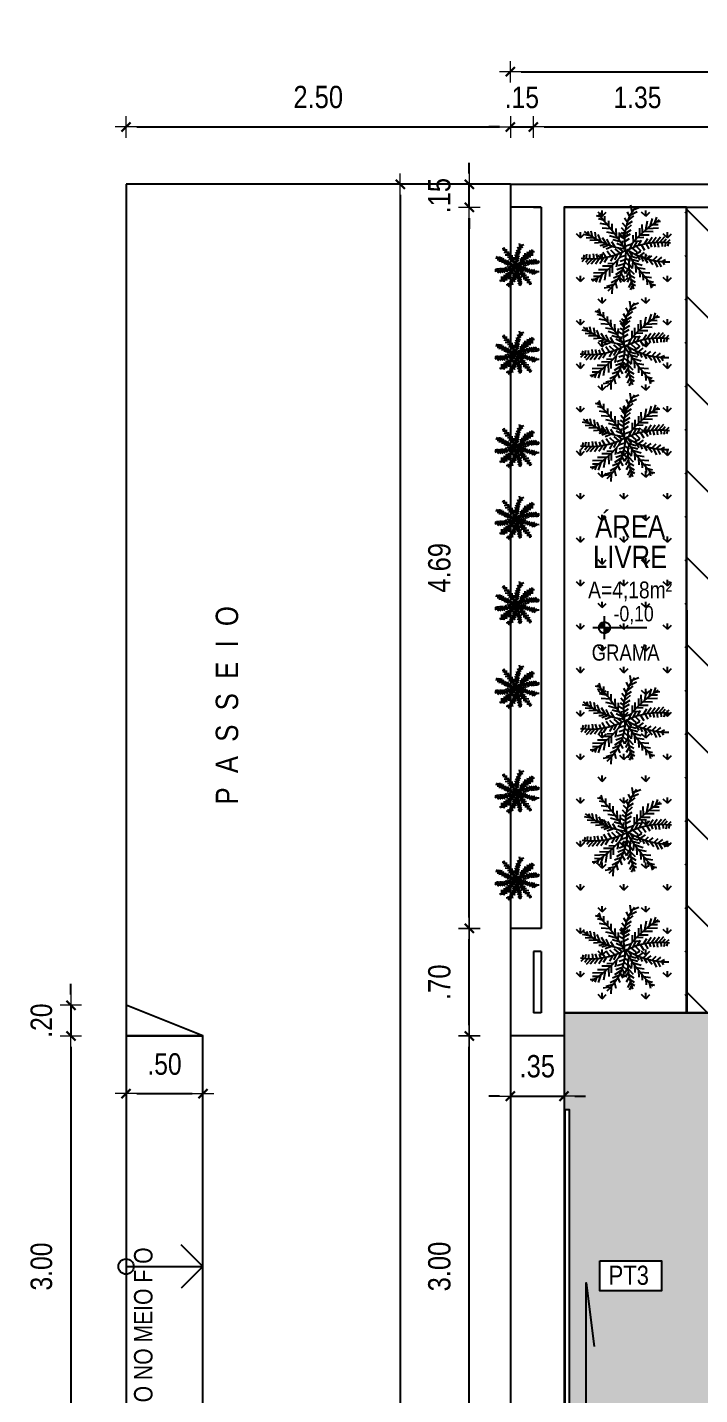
# Model space of a CAD drawing. Header units: millimetres. Extents: x -6300 to 1991, y -4770 to 4545.
# Drawn here: x 1492.19 to 1496.56, y 106.68 to 115.58 of the extents above; entities that cross this region are included whole.
import ezdxf
from ezdxf.enums import TextEntityAlignment as Align

# ---------------------------------------------------------------- set-up
doc = ezdxf.new("R2010")
doc.units = ezdxf.units.MM
doc.header["$LTSCALE"] = 20
doc.header["$MEASUREMENT"] = 0
doc.linetypes.add('CONTINU', pattern=[0])
doc.layers.get('0').update_dxf_attribs({"linetype": 'CONTINUOUS'})
doc.layers.get('DEFPOINTS').update_dxf_attribs({"linetype": 'CONTINUOUS'})
for name, color, linetype in [('COTA', 7, 'CONTINUOUS'), ('E-hatch', 8, 'CONTINUOUS'), ('E-pen-m', 6, 'CONTINUOUS'), ('E-txt-g', 3, 'CONTINUOUS'), ('LAYER1', 7, 'CONTINUOUS'), ('LAYER7', 4, 'CONTINUOUS'), ('VE', 118, 'CONTINUOUS'), ('VEGET', 76, 'CONTINUOUS')]:
    doc.layers.add(name, color=color, linetype=linetype)
for name, color, linetype, lineweight in [('E-Pen-C', 4, 'CONTINUOUS', 15), ('E-Pen-G', 3, 'CONTINUOUS', 30), ('E-Txt-W', 7, 'CONTINUOUS', 20)]:
    doc.layers.add(name, color=color, linetype=linetype, lineweight=lineweight)
doc.styles.add('F2', font='ARIALN.TTF')
doc.styles.add('REG60', font='romans.shx', dxfattribs={"width": 0.8, "height": 0.15})
doc.styles.add('REG80', font='romans.shx', dxfattribs={"width": 0.8, "height": 0.2})
doc.dimstyles.new('DIMENSION-1', dxfattribs={"dimtxt": 0.145, "dimasz": 0.07, "dimexe": 1, "dimexo": 0, "dimgap": 0.12, "dimtad": 1, "dimzin": 7, "dimdsep": 46, "dimtxsty": 'F2', "dimblk1": 'TRACO', "dimblk2": 'TRACO', "dimsah": 1, "dimcen": 1, "dimse1": 1, "dimse2": 1, "dimclrd": 4, "dimclre": 256, "dimclrt": 4, "dimadec": 8, "dimazin": 0, "dimtfac": 1, "dimtix": 1, "dimtmove": 2, "dimatfit": 3, "dimldrblk": 'TRACO', "dimfxl": 1, "dimtolj": 1, "dimtzin": 0, "dimarcsym": 0})

# ---------------------------------------------------------------- blocks, each defined once
blk = doc.blocks.new('TRACO')
at = {"layer": 'E-Pen-C'}
for p, q in [((-1, 0), (1, 0)), ((0, 1), (0, -1))]:
    blk.add_line(p, q, dxfattribs=at)
at = {"layer": 'E-Pen-G'}
blk.add_line((-0.42, -0.42), (0.42, 0.42), dxfattribs=at)
blk = doc.blocks.new('*D356')
at = {"color": 4, "lineweight": -2}
for p, q in [((1495.2609, 114.9303), (1495.1909, 114.9303)), ((1495.3309, 114.9303), (1495.4809, 114.9303)), ((1495.5509, 114.9303), (1495.6209, 114.9303))]:
    blk.add_line(p, q, dxfattribs=at)
at = {"layer": 'DEFPOINTS', "color": 0}
for p in [(1495.4809, 114.9303), (1495.3309, 114.5579), (1495.4809, 114.4079)]:
    blk.add_point(p, dxfattribs=at)
at = {"color": 4, "lineweight": -2, "xscale": 0.07, "yscale": 0.07, "zscale": 0.07}
blk.add_blockref('TRACO', (1495.3309, 114.9303), dxfattribs=at)
at = {"color": 4, "lineweight": -2, "xscale": 0.07, "yscale": 0.07, "zscale": 0.07, "rotation": 180}
blk.add_blockref('TRACO', (1495.4809, 114.9303), dxfattribs=at)
at = {"color": 4, "insert": (1495.4059, 115.1218), "char_height": 0.14, "attachment_point": 5, "style": 'F2'}
blk.add_mtext('\\A1;.15', dxfattribs=at)
blk = doc.blocks.new('*D357')
at = {"color": 4, "lineweight": -2}
blk.add_line((1495.5509, 114.9303), (1496.7649, 114.9303), dxfattribs=at)
at = {"layer": 'DEFPOINTS', "color": 0}
for p in [(1496.8349, 114.9303), (1495.4809, 114.4079), (1496.8349, 113.4575, -0.2465)]:
    blk.add_point(p, dxfattribs=at)
at = {"color": 4, "lineweight": -2, "xscale": 0.07, "yscale": 0.07, "zscale": 0.07, "rotation": 180}
blk.add_blockref('TRACO', (1495.4809, 114.9303), dxfattribs=at)
at = {"color": 4, "lineweight": -2, "xscale": 0.07, "yscale": 0.07, "zscale": 0.07}
blk.add_blockref('TRACO', (1496.8349, 114.9303), dxfattribs=at)
at = {"color": 4, "insert": (1496.1579, 115.1218), "char_height": 0.14, "attachment_point": 5, "style": 'F2'}
blk.add_mtext('\\A1;1.35', dxfattribs=at)
blk = doc.blocks.new('TXT-AMB75')
at = {"layer": 'E-txt-g', "style": 'REG80', "width": 0.8, "flags": 8}
blk.add_attdef('TXT', text='', height=0.2, dxfattribs=at).set_placement((0.005, 0.296), align=Align.CENTER)
at = {"layer": 'E-Txt-W', "style": 'REG60', "width": 0.8, "flags": 8}
blk.add_attdef('TXT', text='', height=0.15, dxfattribs=at).set_placement((0.005, 0.027), align=Align.CENTER)
blk = doc.blocks.new('NV')
at = {"color": 4, "linetype": 'ByBlock', "ltscale": 0.5}
for p, q in [((-1.414, -0.142), (-1.414, 0.107)), ((-1.539, -0.018), (-0.953, -0.018))]:
    blk.add_line(p, q, dxfattribs=at)
at = {"color": 4, "ltscale": 2.5}
blk.add_circle((-1.414, -0.018), 0.0622, dxfattribs=at)
at = {"color": 4}
for points in [[(-1.414, -0.018), (-1.458, 0.026), (-1.476, -0.018), (-1.472, 0.006)], [(-1.414, -0.018), (-1.414, 0.045), (-1.458, 0.026), (-1.438, 0.04)], [(-1.414, -0.018), (-1.352, -0.018), (-1.37, -0.062), (-1.357, -0.041)], [(-1.414, -0.018), (-1.37, -0.062), (-1.414, -0.08), (-1.39, -0.075)]]:
    blk.add_solid(points, dxfattribs=at)
at = {"layer": 'E-Txt-W', "color": 4, "ltscale": 2.5, "style": 'F2'}
blk.add_attdef('COTAPISO', (-1.306, 0.073), '', height=0.15, dxfattribs=at)
blk = doc.blocks.new('*D422')
at = {"layer": 'COTA', "color": 4, "linetype": 'Continuous', "lineweight": -2}
blk.add_line((1495.4009, 115.2893), (1517.7609, 115.2893), dxfattribs=at)
at = {"layer": 'DEFPOINTS', "color": 0, "linetype": 'Continuous'}
for p in [(1517.8309, 115.2893), (1495.3309, 114.5579, -1.8296), (1517.8309, 114.5579, -1.8296)]:
    blk.add_point(p, dxfattribs=at)
at = {"layer": 'COTA', "color": 4, "linetype": 'Continuous', "lineweight": -2, "xscale": 0.07, "yscale": 0.07, "zscale": 0.07, "rotation": 180}
blk.add_blockref('TRACO', (1495.3309, 115.2893), dxfattribs=at)
at = {"layer": 'COTA', "color": 4, "linetype": 'Continuous', "lineweight": -2, "xscale": 0.07, "yscale": 0.07, "zscale": 0.07}
blk.add_blockref('TRACO', (1517.8309, 115.2893), dxfattribs=at)
at = {"layer": 'COTA', "color": 4, "linetype": 'Continuous', "insert": (1506.5809, 115.4833), "char_height": 0.145, "attachment_point": 5, "style": 'F2'}
blk.add_mtext('\\A1;22.50', dxfattribs=at)
blk = doc.blocks.new('*D465')
at = {"color": 4, "lineweight": -2}
for p, q in [((1492.4719, 109.2856), (1492.4719, 109.3556)), ((1492.4719, 109.2156), (1492.4719, 109.0156)), ((1492.4719, 108.9456), (1492.4719, 108.8756))]:
    blk.add_line(p, q, dxfattribs=at)
at = {"layer": 'DEFPOINTS', "color": 0}
for p in [(1492.8309, 109.2156), (1492.4719, 109.0156), (1492.8309, 109.0156)]:
    blk.add_point(p, dxfattribs=at)
at = {"color": 4, "lineweight": -2, "xscale": 0.07, "yscale": 0.07, "zscale": 0.07}
for p, rotation in [((1492.4719, 109.2156), 270), ((1492.4719, 109.0156), 90)]:
    blk.add_blockref('TRACO', p, dxfattribs=dict(at, rotation=rotation))
at = {"color": 4, "insert": (1492.2804, 109.1156), "char_height": 0.14, "attachment_point": 5, "rotation": 90, "style": 'F2'}
blk.add_mtext('\\A1;.20', dxfattribs=at)
blk = doc.blocks.new('*D466')
at = {"color": 4, "lineweight": -2}
blk.add_line((1492.4719, 108.9456), (1492.4719, 106.0856), dxfattribs=at)
at = {"layer": 'DEFPOINTS', "color": 0}
for p in [(1492.8309, 109.0156), (1492.4719, 106.0156), (1492.8309, 106.0156)]:
    blk.add_point(p, dxfattribs=at)
at = {"color": 4, "lineweight": -2, "xscale": 0.07, "yscale": 0.07, "zscale": 0.07}
for p, rotation in [((1492.4719, 109.0156), 90), ((1492.4719, 106.0156), 270)]:
    blk.add_blockref('TRACO', p, dxfattribs=dict(at, rotation=rotation))
at = {"color": 4, "insert": (1492.2804, 107.5156), "char_height": 0.14, "attachment_point": 5, "rotation": 90, "style": 'F2'}
blk.add_mtext('\\A1;3.00', dxfattribs=at)
blk = doc.blocks.new('*D468')
at = {"color": 4, "lineweight": -2}
blk.add_line((1492.9009, 108.6408), (1493.2609, 108.6408), dxfattribs=at)
at = {"layer": 'DEFPOINTS', "color": 0}
for p in [(1492.8309, 109.0156), (1493.3309, 109.0156), (1493.3309, 108.6408)]:
    blk.add_point(p, dxfattribs=at)
at = {"color": 4, "lineweight": -2, "xscale": 0.07, "yscale": 0.07, "zscale": 0.07, "rotation": 180}
blk.add_blockref('TRACO', (1492.8309, 108.6408), dxfattribs=at)
at = {"color": 4, "lineweight": -2, "xscale": 0.07, "yscale": 0.07, "zscale": 0.07}
blk.add_blockref('TRACO', (1493.3309, 108.6408), dxfattribs=at)
at = {"color": 4, "insert": (1493.0809, 108.8323), "char_height": 0.14, "attachment_point": 5, "style": 'F2'}
blk.add_mtext('\\A1;.50', dxfattribs=at)
blk = doc.blocks.new('*D498')
at = {"layer": 'COTA', "color": 4, "linetype": 'Continuous', "lineweight": -2}
blk.add_line((1495.0637, 106.0856), (1495.0637, 108.9456), dxfattribs=at)
at = {"layer": 'DEFPOINTS', "color": 0, "linetype": 'Continuous'}
for p in [(1495.0637, 109.0156), (1495.3309, 109.0156, -1.0395), (1495.6059, 106.0156, -1.3268)]:
    blk.add_point(p, dxfattribs=at)
at = {"layer": 'COTA', "color": 4, "linetype": 'Continuous', "lineweight": -2, "xscale": 0.07, "yscale": 0.07, "zscale": 0.07}
for p, rotation in [((1495.0637, 109.0156), 90), ((1495.0637, 106.0156), 270)]:
    blk.add_blockref('TRACO', p, dxfattribs=dict(at, rotation=rotation))
at = {"layer": 'COTA', "color": 4, "linetype": 'Continuous', "insert": (1494.8696, 107.5156), "char_height": 0.145, "attachment_point": 5, "rotation": 90, "style": 'F2'}
blk.add_mtext('\\A1;3.00', dxfattribs=at)
blk = doc.blocks.new('*D499')
at = {"layer": 'COTA', "color": 4, "linetype": 'Continuous', "lineweight": -2}
blk.add_line((1495.0637, 109.0856), (1495.0637, 109.6456), dxfattribs=at)
at = {"layer": 'DEFPOINTS', "color": 0, "linetype": 'Continuous'}
for p in [(1495.0637, 109.7156), (1495.3309, 109.7156, -1.0395), (1495.3309, 109.0156, -1.0395)]:
    blk.add_point(p, dxfattribs=at)
at = {"layer": 'COTA', "color": 4, "linetype": 'Continuous', "lineweight": -2, "xscale": 0.07, "yscale": 0.07, "zscale": 0.07}
for p, rotation in [((1495.0637, 109.7156), 90), ((1495.0637, 109.0156), 270)]:
    blk.add_blockref('TRACO', p, dxfattribs=dict(at, rotation=rotation))
at = {"layer": 'COTA', "color": 4, "linetype": 'Continuous', "insert": (1494.8696, 109.3656), "char_height": 0.145, "attachment_point": 5, "rotation": 90, "style": 'F2'}
blk.add_mtext('\\A1;.70', dxfattribs=at)
blk = doc.blocks.new('*D500')
at = {"layer": 'COTA', "color": 4, "linetype": 'Continuous', "lineweight": -2}
blk.add_line((1495.0637, 109.7856), (1495.0637, 114.3379), dxfattribs=at)
at = {"layer": 'DEFPOINTS', "color": 0, "linetype": 'Continuous'}
for p in [(1495.0637, 114.4079), (1495.3309, 114.4079, -1.8296), (1495.3309, 109.7156, -1.0395)]:
    blk.add_point(p, dxfattribs=at)
at = {"layer": 'COTA', "color": 4, "linetype": 'Continuous', "lineweight": -2, "xscale": 0.07, "yscale": 0.07, "zscale": 0.07}
for p, rotation in [((1495.0637, 114.4079), 90), ((1495.0637, 109.7156), 270)]:
    blk.add_blockref('TRACO', p, dxfattribs=dict(at, rotation=rotation))
at = {"layer": 'COTA', "color": 4, "linetype": 'Continuous', "insert": (1494.8696, 112.0617), "char_height": 0.145, "attachment_point": 5, "rotation": 90, "style": 'F2'}
blk.add_mtext('\\A1;4.69', dxfattribs=at)
blk = doc.blocks.new('*D501')
at = {"layer": 'COTA', "color": 4, "linetype": 'Continuous', "lineweight": -2}
for p, q in [((1495.0637, 114.6279), (1495.0637, 114.6979)), ((1495.0637, 114.4079), (1495.0637, 114.5579)), ((1495.0637, 114.3379), (1495.0637, 114.2679))]:
    blk.add_line(p, q, dxfattribs=at)
at = {"layer": 'DEFPOINTS', "color": 0, "linetype": 'Continuous'}
for p in [(1495.0637, 114.5579), (1495.3309, 114.5579, -1.8296), (1495.3309, 114.4079, -1.8296)]:
    blk.add_point(p, dxfattribs=at)
at = {"layer": 'COTA', "color": 4, "linetype": 'Continuous', "lineweight": -2, "xscale": 0.07, "yscale": 0.07, "zscale": 0.07}
for p, rotation in [((1495.0637, 114.5579), 270), ((1495.0637, 114.4079), 90)]:
    blk.add_blockref('TRACO', p, dxfattribs=dict(at, rotation=rotation))
at = {"layer": 'COTA', "color": 4, "linetype": 'Continuous', "insert": (1494.8696, 114.4829), "char_height": 0.145, "attachment_point": 5, "rotation": 90, "style": 'F2'}
blk.add_mtext('\\A1;.15', dxfattribs=at)
blk = doc.blocks.new('*D502')
at = {"layer": 'COTA', "color": 4, "linetype": 'Continuous', "lineweight": -2}
blk.add_line((1494.6144, 114.4879), (1494.6144, 93.6279), dxfattribs=at)
at = {"layer": 'DEFPOINTS', "color": 0, "linetype": 'Continuous'}
for p in [(1495.3309, 114.5579, -1.8296), (1494.6144, 93.5579), (1495.3309, 93.5579, -1.8296)]:
    blk.add_point(p, dxfattribs=at)
at = {"layer": 'COTA', "color": 4, "linetype": 'Continuous', "lineweight": -2, "xscale": 0.07, "yscale": 0.07, "zscale": 0.07}
for p, rotation in [((1494.6144, 114.5579), 90), ((1494.6144, 93.5579), 270)]:
    blk.add_blockref('TRACO', p, dxfattribs=dict(at, rotation=rotation))
at = {"layer": 'COTA', "color": 4, "linetype": 'Continuous', "insert": (1494.4204, 104.0579), "char_height": 0.145, "attachment_point": 5, "rotation": 90, "style": 'F2'}
blk.add_mtext('\\A1;21.00', dxfattribs=at)
blk = doc.blocks.new('*D504')
at = {"layer": 'COTA', "color": 4, "linetype": 'Continuous', "lineweight": -2}
blk.add_line((1492.9009, 114.9303), (1495.2609, 114.9303), dxfattribs=at)
at = {"layer": 'DEFPOINTS', "color": 0, "linetype": 'Continuous'}
for p in [(1495.3309, 114.9303), (1492.8309, 114.5579, -1.8296), (1495.3309, 114.5579, -1.8296)]:
    blk.add_point(p, dxfattribs=at)
at = {"layer": 'COTA', "color": 4, "linetype": 'Continuous', "lineweight": -2, "xscale": 0.07, "yscale": 0.07, "zscale": 0.07, "rotation": 180}
blk.add_blockref('TRACO', (1492.8309, 114.9303), dxfattribs=at)
at = {"layer": 'COTA', "color": 4, "linetype": 'Continuous', "lineweight": -2, "xscale": 0.07, "yscale": 0.07, "zscale": 0.07}
blk.add_blockref('TRACO', (1495.3309, 114.9303), dxfattribs=at)
at = {"layer": 'COTA', "color": 4, "linetype": 'Continuous', "insert": (1494.0809, 115.1244), "char_height": 0.145, "attachment_point": 5, "style": 'F2'}
blk.add_mtext('\\A1;2.50', dxfattribs=at)
blk = doc.blocks.new('FLOR2')
at = {"layer": 'VE', "color": 8}
for p, q in [((-80.3, 253.3), (-101.6, 282.1)), ((-82.6, 266.8), (-71.8, 290.5)), ((-77.5, 238.1), (-64.7, 269)), ((53.7, 258.4), (40.8, 273)), ((53.2, 243.8), (73.7, 286)), ((-74.7, 224.4), (-101.7, 246.3)), ((-66.3, 186.3), (-93.5, 208.1)), ((-57.8, 153.1), (-91, 179.1)), ((-69.4, 199.7), (-47.7, 241.3)), ((-61.3, 166.2), (-30.7, 213.6)), ((49.4, 200.4), (16.6, 234.2)), ((43.9, 166.6), (16.6, 210)), ((34.9, 127.8), (16.6, 176)), ((52.3, 229.2), (26.3, 258.5)), ((42.1, 157.4), (74.8, 195.4)), ((48.1, 190.9), (79.6, 229.4)), ((51.1, 215.2), (79.6, 258.5)), ((174.2, 158.1), (152.7, 176.1)), ((187.8, 178.2), (161.1, 191.4)), ((197.1, 193.1), (174.8, 202.3)), ((193, 186.4), (218.9, 189.4)), ((-248.3, 123.4), (-282.9, 101.8)), ((-228.8, 121.8), (-258.8, 154)), ((-209.5, 119.1), (-251.1, 97.5)), ((-171.1, 110.4), (-216.8, 98.5)), ((-195.2, 116.4), (-211.3, 146.7)), ((-143, 100.9), (-184.2, 85)), ((-157.4, 106.1), (-168.5, 136.9)), ((-128.8, 95.1), (-135.3, 128.2)), ((-101.1, 81.5), (-107.5, 115.3)), ((-84.2, 71.5), (-80.2, 97.5)), ((-45.4, 110.2), (-82.7, 140.9)), ((-36.3, 82.2), (-75, 107.5)), ((-61, 55.7), (-56.7, 89.9)), ((-50.9, 128.4), (-27.3, 174.9)), ((-39.3, 91.1), (-19.9, 146.4)), ((-30.9, 66.6), (-12.1, 113)), ((17.2, 73.9), (2, 112.9)), ((27.5, 102.9), (6.9, 146.9)), ((23.1, 89.8), (60.2, 112.9)), ((30.7, 113.1), (65.1, 137.2)), ((81.1, 61.1), (66.9, 100.4)), ((105, 81.1), (89.8, 117)), ((125.4, 100.5), (108.7, 123.5)), ((115.6, 91), (160.4, 89.1)), ((141.8, 117.9), (121.5, 144.1)), ((157.5, 136.3), (134.7, 159.9)), ((134.9, 110.4), (178, 110.1)), ((150.9, 128.4), (195.6, 131.1)), ((166, 147.1), (213.3, 152.2)), ((179.9, 166.3), (207.2, 166.2)), ((-190.4, -16.5), (-241.7, 10.1)), ((-162.2, -10.6), (-203.9, 23.1)), ((-138.3, -6.5), (-174.5, 20.9)), ((-110.7, 86.6), (-160.6, 77.4)), ((-104.1, -2.9), (-140.4, 24.4)), ((-91.7, 76.1), (-133.4, 59.7)), ((-79, 0.2), (-115.2, 27.6)), ((-71.4, 63.1), (-110.4, 47.3)), ((-50.4, 47.4), (-82.6, 34.3)), ((-34.8, -7.8), (-70.5, 0.7)), ((-27.9, 27.5), (-69, 0.4)), ((-25, 50.2), (-47.6, 61.3)), ((-18.6, 33.4), (-9.2, 79.1)), ((-11.4, 15.4), (7.9, 51.4)), ((7.7, 13.9), (7.9, 51.4)), ((17.8, -11.5), (53.6, 12.1)), ((19.5, 20.2), (55.1, 11.7)), ((28.8, 25.6), (25.9, 67.6)), ((43.6, 34.6), (82.9, 28.8)), ((54.7, 41.9), (48.8, 84.2)), ((67, 50.6), (105.8, 45.4)), ((74.5, 13.1), (115.2, -7.4)), ((97.7, 74.8), (137.5, 72.5)), ((103.6, 16.2), (129.9, 47.5)), ((122.9, 19), (159.1, -8.4)), ((127.7, 19.7), (162.5, 64.9)), ((146.8, 23), (188.6, -10.7)), ((161.6, 26), (195.9, 72.7)), ((175.1, 28.9), (226.4, 2.4)), ((189.8, 32.5), (233.7, 85.8)), ((209.1, 37.6), (258.9, 19.8)), ((228.3, 43.3), (249.4, 72.6)), ((234.1, 50.4), (269.5, 38.8)), ((256.3, 52.6), (276.4, 71.1)), ((-260.6, -36.3), (-297.5, -24.2)), ((-271.7, -40.1), (-291.8, -58.6)), ((-224.4, -25.1), (-274.3, -7.4)), ((-243.7, -30.8), (-264.8, -60.1)), ((-205.1, -20), (-249, -73.3)), ((-176.9, -13.5), (-211.2, -60.3)), ((-143.1, -7.2), (-177.8, -52.5)), ((-131, -78.5), (-175.7, -76.6)), ((-113, -62.3), (-152.8, -60)), ((-119, -3.8), (-145.3, -35)), ((-82.4, -38.1), (-121.1, -32.9)), ((-120.3, -68.7), (-105.1, -104.5)), ((-90.2, -2.9), (-116.5, -34.1)), ((-59, -22.2), (-98.2, -16.3)), ((-96.4, -48.6), (-82.2, -87.9)), ((-70, -29.4), (-64.1, -71.7)), ((-28.9, -84.6), (-68.3, -95.7)), ((-23.5, -56.8), (-61.5, -71.9)), ((-43.8, -14.7), (-40.9, -56.7)), ((-25.5, -69.9), (-13.5, -100.4)), ((-17.4, -15.4), (-5.3, -45.9)), ((5.3, -32.4), (-13.4, -78.7)), ((15.6, -54.2), (-3.2, -100.5)), ((23.9, -78.7), (4.6, -133.9)), ((9.6, -37.7), (32.3, -48.8)), ((21, -69.7), (59.6, -95)), ((32.9, -20.5), (32.1, -58.5)), ((42.4, -25.6), (71.3, -6.3)), ((50.8, -62.6), (58.9, -94.5)), ((54.4, -31.5), (57.1, -66)), ((64.2, -73.5), (111.4, -79.4)), ((66.1, -36.8), (101.2, -13.5)), ((74.6, -82.5), (81.9, -127.1)), ((80.3, -42.5), (81.7, -68.7)), ((88.6, -45.5), (126.2, -21)), ((98.9, -48.8), (111.9, -80.7)), ((109.3, -51.9), (156.4, -33)), ((128.7, -56.7), (141.8, -87.8)), ((143.9, -59.5), (181, -35.7)), ((159, -61.7), (176, -89.7)), ((173.3, -63.2), (215.7, -42.4)), ((198, -64.3), (219.9, -90.7)), ((212.6, -64.1), (249.1, -34.6)), ((232.1, -62.8), (267.9, -88.5)), ((240.1, -54.5), (268.6, -27.6)), ((-208.4, -174), (-234.3, -177)), ((-181.4, -134.6), (-228.6, -139.7)), ((-195.2, -153.8), (-222.5, -153.8)), ((-166.3, -115.9), (-211, -118.7)), ((-203.2, -165.8), (-176.5, -178.9)), ((-150.3, -97.9), (-193.3, -97.6)), ((-189.5, -145.7), (-168.1, -163.6)), ((-172.9, -123.8), (-150, -147.4)), ((-157.1, -105.4), (-136.8, -131.7)), ((-140.7, -88), (-124, -111.1)), ((-59.4, -170.6), (-98.3, -175.1)), ((-45.5, -137.8), (-81, -147.5)), ((-37.2, -114.1), (-68.5, -119.5)), ((-50.1, -149.5), (-40.8, -185.5)), ((-39.9, -122.1), (-27.9, -152.6)), ((-31.5, -100), (-16.7, -124.3)), ((35.5, -115.9), (12, -162.5)), ((45.9, -153.7), (15.3, -201.1)), ((30, -97.7), (67.4, -128.4)), ((42.5, -140.6), (75.6, -166.6)), ((50.9, -173.8), (78.2, -195.6)), ((87.1, -94.1), (128.1, -98.7)), ((101.9, -109), (98.1, -145.2)), ((108.6, -116.2), (149.5, -121.2)), ((120.9, -130.2), (119.1, -162.8)), ((131.2, -142.8), (171.4, -148.5)), ((137.7, -151.4), (134.9, -176.1)), ((145.5, -162.1), (177.9, -167.4)), ((-212.4, -180.7), (-190.1, -189.9)), ((-84.5, -217), (-113.5, -232.1)), ((-71.3, -194.2), (-110.7, -203.1)), ((-90.3, -226.2), (-80.6, -245)), ((-75.6, -202), (-60.4, -237.2)), ((-63.4, -178.9), (-44, -219.3)), ((54.1, -187.2), (32.4, -228.8)), ((62.1, -225.6), (49.4, -256.6)), ((67.3, -254.3), (56.5, -278)), ((59.4, -211.9), (86.4, -233.9)), ((64.9, -240.8), (86.2, -269.6))]:
    blk.add_line(p, q, dxfattribs=at)
for centre, radius, start, end in [((1087.9, 462.4), 1186.7, 188.51596, 202.60606), ((-486.5, 269.5), 540.3, 336.19444, 2.29873), ((-211.8, 435.3), 475.2, 295.43508, 330.98697), ((-266.2, -219.1), 342.9, 41.07899, 90.24355), ((-111.8, 349.6), 262, 304.45608, 313.28906), ((-26.8, -730.3), 732.4, 93.42053, 111.38919), ((196.4, -422.9), 475.2, 115.43508, 150.98697), ((-481.7, 27.7), 466.5, 321.34229, 356.98796), ((200.6, 278.7), 342.9, 232.59883, 281.76339), ((-1103.2, -449.9), 1186.7, 8.51596, 22.60606), ((11.4, 742.8), 732.4, 273.42053, 291.38919), ((-241, -435.3), 473.3, 32.12182, 54.73491)]:
    blk.add_arc(centre, radius, start, end, dxfattribs=at)
blk = doc.blocks.new('*D791')
at = {"layer": 'COTA', "color": 4, "linetype": 'Continuous', "lineweight": -2}
for p, q in [((1495.2609, 108.6241), (1495.1909, 108.6241)), ((1495.3309, 108.6241), (1495.6809, 108.6241)), ((1495.7509, 108.6241), (1495.8209, 108.6241))]:
    blk.add_line(p, q, dxfattribs=at)
at = {"layer": 'DEFPOINTS', "color": 0, "linetype": 'Continuous'}
for p in [(1495.3309, 109.0156, 0.7901), (1495.6809, 109.0156, 0.5028), (1495.6809, 108.6241)]:
    blk.add_point(p, dxfattribs=at)
at = {"layer": 'COTA', "color": 4, "linetype": 'Continuous', "lineweight": -2, "xscale": 0.07, "yscale": 0.07, "zscale": 0.07}
blk.add_blockref('TRACO', (1495.3309, 108.6241), dxfattribs=at)
at = {"layer": 'COTA', "color": 4, "linetype": 'Continuous', "lineweight": -2, "xscale": 0.07, "yscale": 0.07, "zscale": 0.07, "rotation": 180}
blk.add_blockref('TRACO', (1495.6809, 108.6241), dxfattribs=at)
at = {"layer": 'COTA', "color": 4, "linetype": 'Continuous', "insert": (1495.5059, 108.8181), "char_height": 0.145, "attachment_point": 5, "style": 'F2'}
blk.add_mtext('\\A1;.35', dxfattribs=at)

msp = doc.modelspace()

# ---------------------------------------------------------------- hatches: boundary and pattern name
h = msp.add_hatch()
h.set_pattern_fill('AR-HBONE', color=8, scale=0.1, style=0)
h.set_pattern_definition([(45, (-0.10146, 0.4659), (4e-17, 0.56568542), [1.2, -0.4]), (135, (0.18138, 0.74874), (4e-17, 0.56568542), [1.2, -0.4])])
edge = h.paths.add_edge_path(flags=16)
edge.add_line((1506.3069, 110.3201), (1506.3069, 113.3907))
edge.add_arc((1505.7424, 113.3907), 0.5645, 0, 90)
edge.add_line((1505.7424, 113.9553), (1497.3955, 113.9553))
edge.add_arc((1497.3955, 113.3907), 0.5645, 90, 180)
edge.add_line((1496.8309, 113.3907), (1496.8309, 110.3201))
edge.add_arc((1497.3955, 110.3201), 0.5645, 180, 270)
edge.add_line((1497.3955, 109.7556), (1505.7424, 109.7556))
edge.add_arc((1505.7424, 110.3201), 0.5645, 270, 360)
h.paths.add_polyline_path([(1501.9322, 109.4601), (1501.9322, 109.4974), (1501.9179, 109.4946), (1501.9058, 109.4865)], flags=24)
h.paths.add_polyline_path([(1501.9322, 109.4601), (1501.9058, 109.4865), (1501.8977, 109.4744), (1501.8949, 109.4601)], flags=8)
h.paths.add_polyline_path([(1501.9322, 109.4601), (1501.9695, 109.4601), (1501.9667, 109.4458), (1501.9586, 109.4337)], flags=8)
h.paths.add_polyline_path([(1501.9322, 109.4601), (1501.9586, 109.4337), (1501.9465, 109.4256), (1501.9322, 109.4228)], flags=24)
edge = h.paths.add_edge_path(flags=16)
edge.add_line((1501.9322, 109.3855), (1501.9322, 109.5348))
edge = h.paths.add_edge_path(flags=16)
edge.add_arc((1501.9322, 109.4601), 0.0373, 0, 360)
edge = h.paths.add_edge_path(flags=16)
edge.add_line((1501.8576, 109.4601), (1502.2087, 109.4601))
h.paths.add_polyline_path([(1501.9619, 109.4512), (1502.3119, 109.4512), (1502.3119, 109.6315), (1501.9619, 109.6315)], flags=24)
h.paths.add_polyline_path([(1500.4939, 109.4246), (1501.5697, 109.4246), (1501.5697, 109.7002), (1500.4939, 109.7002)], flags=24)
h.paths.add_polyline_path([(1500.6907, 109.2198), (1501.3729, 109.2198), (1501.3729, 109.417), (1500.6907, 109.417)], flags=24)
edge = h.paths.add_edge_path()
edge.add_line((1496.4767, 114.4079), (1496.4787, 109.1659))
edge.add_line((1496.4787, 109.1659), (1505.8026, 109.1656))
edge.add_line((1505.8026, 109.1656), (1506.2743, 109.2687))
edge.add_line((1506.2743, 109.2687), (1506.7183, 109.5037))
edge.add_line((1506.7183, 109.5037), (1507.0517, 109.8362))
edge.add_line((1507.0517, 109.8362), (1507.1796, 110.0505))
edge.add_line((1507.1796, 110.0505), (1507.3644, 110.5695))
edge.add_line((1507.3644, 110.5695), (1507.3952, 110.9079))
edge.add_line((1507.3952, 110.9079), (1507.3952, 114.4079))
edge.add_line((1507.3952, 114.4079), (1496.4767, 114.4036))
h.paths.add_polyline_path([(1507.2587, 111.779), (1507.2587, 113.5581), (1506.9864, 113.5581), (1506.9864, 111.779)], flags=24)
h.paths.add_polyline_path([(1503.7336, 114.031), (1503.7336, 114.324), (1503.4421, 114.324), (1503.4421, 114.031)], flags=24)
h.paths.add_polyline_path([(1503.2573, 114.1066), (1503.2573, 114.3996), (1502.9659, 114.3996), (1502.9659, 114.1066)], flags=24)
h.paths.add_polyline_path([(1497.7551, 109.3106), (1497.7551, 109.6036), (1497.4636, 109.6036), (1497.4636, 109.3106)], flags=24)
h.paths.add_polyline_path([(1501.9671, 109.2665), (1503.0773, 109.2665), (1503.0773, 109.4653), (1501.9671, 109.4653)], flags=24)
at = {"layer": 'COTA', "linetype": 'Continuous'}
h = msp.add_hatch(dxfattribs=at)
h.set_pattern_fill('PATIO3', color=8, scale=0.6, style=0, pattern_type=2)
h.set_pattern_definition([(243.4349, (-60.29372, 66.72446), (0.600000786, 0.599999495), [0.201246, -1.1403948]), (153.4349, (-60.17372, 66.66446), (0.599999495, -0.600000786), [0.1341642, -1.2074766]), (153.4349, (-60.02372, 66.66446), (0.599999495, -0.600000786), [0.1341642, -1.2074766]), (243.4349, (-60.14372, 66.72446), (0.600000786, 0.599999495), [0.0670818, -1.274559]), (153.4349, (-59.87372, 66.66446), (0.599999495, -0.600000786), [0.1341642, -1.2074766]), (243.4349, (-59.99372, 66.72446), (0.600000786, 0.599999495), [0.1341642, -1.2074766]), (158.1986, (-59.81372, 66.71246), (-1.800000164, 0.599999946), [0.0323112, -3.1987878]), (243.4349, (-59.84372, 66.72446), (0.600000786, 0.599999495), [0.0670818, -1.274559]), (154.9831, (-59.813717, 66.562465), (-7.7999997481, 3.60000110015), [0.0993174, -9.8324496]), (63.4349, (-59.99372, 66.42446), (-0.600000786, -0.599999495), [0.201246, -1.1403948]), (153.4349, (-59.93372, 66.54446), (0.599999495, -0.600000786), [0.1341642, -1.2074766]), (63.4349, (-60.14372, 66.42446), (-0.600000786, -0.599999495), [0.0670818, -1.274559]), (153.4349, (-60.08372, 66.54446), (0.599999495, -0.600000786), [0.1341642, -1.2074766]), (153.4349, (-60.23372, 66.54446), (0.599999495, -0.600000786), [0.1341642, -1.2074766]), (63.4349, (-60.29372, 66.42446), (-0.600000786, -0.599999495), [0.201246, -1.1403948]), (63.4349, (-59.90372, 66.30446), (-0.600000786, -0.599999495), [0.201246, -1.1403948]), (153.4349, (-59.84372, 66.42446), (0.599999495, -0.600000786), [0.1341642, -1.2074766]), (153.4349, (-59.99372, 66.42446), (0.599999495, -0.600000786), [0.1341642, -1.2074766]), (63.4349, (-60.20372, 66.30446), (-0.600000786, -0.599999495), [0.1341642, -1.2074766]), (153.4349, (-60.14372, 66.42446), (0.599999495, -0.600000786), [0.1341642, -1.2074766]), (153.4349, (-60.29372, 66.42446), (0.599999495, -0.600000786), [0.1341642, -1.2074766]), (63.4349, (-60.41372, 66.18446), (-0.600000786, -0.599999495), [0.201246, -1.1403948]), (153.4349, (-59.81372, 66.33446), (0.599999495, -0.600000786), [0.0670818, -1.274559]), (153.4349, (-59.90372, 66.30446), (0.599999495, -0.600000786), [0.1341642, -1.2074766]), (153.4349, (-60.05372, 66.30446), (0.599999495, -0.600000786), [0.1341642, -1.2074766]), (153.4349, (-60.20372, 66.30446), (0.599999495, -0.600000786), [0.1341642, -1.2074766]), (153.4349, (-60.35372, 66.30446), (0.599999495, -0.600000786), [0.0670818, -1.274559]), (153.4349, (-59.81372, 66.18446), (0.599999495, -0.600000786), [0.1341642, -1.2074766]), (63.4349, (-59.99372, 66.12446), (-0.600000786, -0.599999495), [0.1341642, -1.2074766]), (153.4349, (-59.96372, 66.18446), (0.599999495, -0.600000786), [0.1341642, -1.2074766]), (243.4349, (-60.23372, 66.24446), (0.600000786, 0.599999495), [0.1341642, -1.2074766]), (153.4349, (-60.11372, 66.18446), (0.599999495, -0.600000786), [0.1341642, -1.2074766]), (153.4349, (-60.26372, 66.18446), (0.599999495, -0.600000786), [0.1341642, -1.2074766]), (154.9831, (-60.323717, 66.664465), (-7.7999997481, 3.60000110015), [0.0993174, -9.8324496]), (158.1986, (-60.38372, 66.54446), (-1.800000164, 0.599999946), [0.0323112, -3.1987878]), (243.4349, (-60.02372, 66.36446), (0.600000786, 0.599999495), [0.201246, -1.1403948]), (63.4349, (-60.08372, 66.54446), (-0.600000786, -0.599999495), [0.0670818, -1.274559])])
h.paths.add_polyline_path([(1495.6809, 100.3079), (1496.8349, 100.3068), (1496.8309, 100.3079), (1496.8308, 106.0572), (1511.0309, 106.0572), (1511.0309, 107.2079), (1511.0309, 110.9079), (1507.3952, 110.9079), (1507.3586, 110.5079), (1507.2552, 110.1447), (1507.0517, 109.8362), (1506.7183, 109.5037), (1506.3612, 109.2976), (1505.9889, 109.1876), (1505.7611, 109.1656), (1495.6809, 109.1656)])
h.paths.add_polyline_path([(1504.745, 107.0713), (1505.2243, 106.7954), (1507.6022, 106.849), (1508.8032, 106.877), (1509.1594, 106.98), (1509.2816, 107.6688), (1509.2699, 108.1418), (1509.1669, 108.4659), (1509.0519, 108.6391), (1508.2645, 108.7222), (1505.9923, 108.7513), (1505.3321, 108.7158), (1504.7131, 108.5745), (1504.669, 108.2366), (1504.6697, 107.2448), (1504.7177, 107.077)], flags=16)
h.paths.add_polyline_path([(1502.3847, 107.3914), (1502.3847, 107.4288), (1502.3704, 107.4259), (1502.3583, 107.4178)], flags=24)
h.paths.add_polyline_path([(1502.3847, 107.3914), (1502.3583, 107.4178), (1502.3502, 107.4057), (1502.3474, 107.3914)], flags=8)
h.paths.add_polyline_path([(1502.3847, 107.3914), (1502.422, 107.3914), (1502.4192, 107.3772), (1502.4111, 107.365)], flags=8)
h.paths.add_polyline_path([(1502.3847, 107.3914), (1502.4111, 107.365), (1502.399, 107.357), (1502.3847, 107.3541)], flags=24)
edge = h.paths.add_edge_path(flags=16)
edge.add_line((1502.3847, 107.3168), (1502.3847, 107.4661))
edge = h.paths.add_edge_path(flags=16)
edge.add_arc((1502.3847, 107.3914), 0.0373, 0, 360)
edge = h.paths.add_edge_path(flags=16)
edge.add_line((1502.3101, 107.3914), (1502.6612, 107.3914))
h.paths.add_polyline_path([(1502.4144, 107.3825), (1502.7356, 107.3825), (1502.7356, 107.5628), (1502.4144, 107.5628)], flags=24)
h.paths.add_polyline_path([(1502.0396, 107.7656), (1503.1086, 107.7656), (1503.1086, 107.9919), (1502.0396, 107.9919)], flags=24)
h.paths.add_polyline_path([(1502.233, 107.5549), (1502.9151, 107.5549), (1502.9151, 107.7521), (1502.233, 107.7521)], flags=24)
h.paths.add_polyline_path([(1496.704, 107.0713), (1497.1833, 106.7954), (1499.5612, 106.8491), (1500.7622, 106.877), (1501.1184, 106.9801), (1501.2405, 107.6688), (1501.2288, 108.1418), (1501.1258, 108.4659), (1501.0108, 108.6392), (1500.2235, 108.7223), (1497.9513, 108.7513), (1497.291, 108.7159), (1496.6721, 108.5745), (1496.6279, 108.2366), (1496.6286, 107.2449), (1496.6767, 107.0771)], flags=16)
h.paths.add_polyline_path([(1495.913, 107.5519), (1496.3133, 107.5519), (1496.3133, 107.3573), (1495.913, 107.3573)], flags=16)
h.paths.add_polyline_path([(1495.716, 105.5361), (1495.716, 108.5361), (1495.686, 108.5361), (1495.686, 105.5361)], flags=16)
h.paths.add_polyline_path([(1495.716, 101.0325), (1495.716, 104.5361), (1495.686, 104.5361), (1495.686, 101.0325)], flags=16)
h.paths.add_polyline_path([(1495.913, 103.3881), (1496.3133, 103.3881), (1496.3133, 103.1934), (1495.913, 103.1934)], flags=16)
h.paths.add_polyline_path([(1502.132, 106.9564), (1503.211, 106.9564), (1503.211, 107.1608), (1502.132, 107.1608)], flags=24)
h.paths.add_polyline_path([(1502.0076, 107.1242), (1503.4609, 107.1242), (1503.4609, 107.2874), (1502.0076, 107.2874)], flags=24)
h.paths.add_polyline_path([(1503.2854, 106.4149), (1503.6813, 106.4149), (1503.6813, 106.7168), (1503.2854, 106.7168)], flags=24)
h.paths.add_polyline_path([(1503.9482, 107.4162), (1503.9482, 107.812), (1503.6463, 107.812), (1503.6463, 107.4162)], flags=24)
h.paths.add_polyline_path([(1499.8837, 106.4149), (1500.2796, 106.4149), (1500.2796, 106.7168), (1499.8837, 106.7168)], flags=24)
h.paths.add_polyline_path([(1501.7756, 106.4149), (1502.0791, 106.4149), (1502.0791, 106.7168), (1501.7756, 106.7168)], flags=24)
h.paths.add_polyline_path([(1504.8769, 106.4149), (1505.1804, 106.4149), (1505.1804, 106.7168), (1504.8769, 106.7168)], flags=24)
h.paths.add_polyline_path([(1506.3599, 106.4149), (1506.7557, 106.4149), (1506.7557, 106.7168), (1506.3599, 106.7168)], flags=24)
h.paths.add_polyline_path([(1507.9259, 106.4149), (1508.2293, 106.4149), (1508.2293, 106.7168), (1507.9259, 106.7168)], flags=24)
h.paths.add_polyline_path([(1509.4093, 106.4149), (1509.8051, 106.4149), (1509.8051, 106.7168), (1509.4093, 106.7168)], flags=24)
h.paths.add_polyline_path([(1510.4527, 106.4295), (1510.4527, 106.8254), (1510.1508, 106.8254), (1510.1508, 106.4295)], flags=24)
h.paths.add_polyline_path([(1495.8781, 106.4149), (1496.274, 106.4149), (1496.274, 106.7168), (1495.8781, 106.7168)], flags=24)
h.paths.add_polyline_path([(1497.1281, 106.4149), (1497.5239, 106.4149), (1497.5239, 106.7168), (1497.1281, 106.7168)], flags=24)
h.paths.add_polyline_path([(1497.9255, 106.4149), (1498.229, 106.4149), (1498.229, 106.7168), (1497.9255, 106.7168)], flags=24)
h.paths.add_polyline_path([(1510.7056, 110.1912), (1511.0878, 110.1912), (1511.0878, 110.4827), (1510.7056, 110.4827)], flags=9)
h.paths.add_polyline_path([(1509.5786, 110.1912), (1509.8715, 110.1912), (1509.8715, 110.4827), (1509.5786, 110.4827)], flags=24)
h.paths.add_polyline_path([(1508.4408, 110.1912), (1508.823, 110.1912), (1508.823, 110.4827), (1508.4408, 110.4827)], flags=24)
h.paths.add_polyline_path([(1507.3952, 110.1912), (1507.6882, 110.1912), (1507.6882, 110.4827), (1507.3952, 110.4827)], flags=24)
h.paths.add_polyline_path([(1509.7758, 110.4927), (1511.5548, 110.4927), (1511.5548, 110.7649), (1509.7758, 110.7649)], flags=9)
h.paths.add_polyline_path([(1496.6134, 102.9851), (1496.6134, 103.3809), (1496.3116, 103.3809), (1496.3116, 102.9851)], flags=24)
at = {"layer": 'E-hatch'}
h = msp.add_hatch(dxfattribs=at)
h.set_pattern_fill('GRASS', color=8, scale=0.2, style=0)
h.set_pattern_definition([(90, (-60.41372, 66.12446), (-0.141421356, 0.141421356), [0.0375, -0.245342713]), (45, (-60.41372, 66.12446), (-0.141421356, 0.141421356), [0.0375, -0.1625]), (135, (-60.41372, 66.12446), (-0.141421356, -0.141421356), [0.0375, -0.1625])])
h.paths.add_polyline_path([(1495.6809, 109.1656), (1496.4767, 109.1656), (1496.4767, 114.4079), (1495.6809, 114.4079)])
h.paths.add_polyline_path([(1495.9802, 111.6728, 1), (1495.9055, 111.6728, 1)], flags=16)
h.paths.add_polyline_path([(1495.8324, 112.0233), (1496.3879, 112.0233), (1496.3879, 112.242), (1495.8324, 112.242)], flags=24)
h.paths.add_polyline_path([(1495.8039, 111.8089), (1496.4164, 111.8089), (1496.4164, 112.006), (1495.8039, 112.006)], flags=24)
h.paths.add_polyline_path([(1495.9725, 111.6639), (1496.2938, 111.6639), (1496.2938, 111.8442), (1495.9725, 111.8442)], flags=24)
h.paths.add_polyline_path([(1495.8366, 112.2126), (1496.3837, 112.2126), (1496.3837, 112.488), (1495.8366, 112.488)], flags=24)
h.paths.add_polyline_path([(1495.8329, 111.4289), (1496.3294, 111.4289), (1496.3294, 111.5921), (1495.8329, 111.5921)], flags=24)

# ---------------------------------------------------------------- linework, layer by layer
at = {"color": 8}
msp.add_line((1496.4767, 109.1656), (1495.7796, 109.1656, 0.7901), dxfattribs=at)
at = {"color": 7, "linetype": 'CONTINU'}
msp.add_line((1492.8309, 107.5156, -0.2346), (1493.3309, 107.5156), dxfattribs=at)
at = {"color": 8}
msp.add_lwpolyline([(1496.4767, 114.4079), (1496.4787, 109.1659), (1505.8026, 109.1656), (1506.2743, 109.2687), (1506.7183, 109.5037), (1507.0517, 109.8362), (1507.1796, 110.0505), (1507.3644, 110.5695), (1507.3952, 110.9079), (1507.3952, 114.4079), (1496.4767, 114.4036)], dxfattribs=at)
at = {"color": 7, "elevation": 0.0273}
msp.add_lwpolyline([(1495.716, 105.5361), (1495.716, 108.5361), (1495.686, 108.5361), (1495.686, 105.5361)], close=True, dxfattribs=at)
at = {"color": 6}
msp.add_lwpolyline([(1495.913, 107.5519), (1496.3133, 107.5519), (1496.3133, 107.3573), (1495.913, 107.3573)], close=True, dxfattribs=at)
at = {"color": 7}
msp.add_lwpolyline([(1495.8232, 106.6265), (1495.8232, 107.4087), (1495.8761, 106.9954)], dxfattribs=at)
msp.add_circle((1492.8309, 107.5156, -0.2346), 0.0499, dxfattribs=at)
at = {"layer": 'COTA', "color": 5, "linetype": 'Continuous'}
for p, q in [((1495.3309, 114.5579), (1517.8309, 114.5579)), ((1495.3309, 114.5579), (1495.3309, 114.4079)), ((1495.3309, 114.5579), (1495.3309, 114.4079)), ((1495.5309, 114.4079), (1495.3309, 114.4079)), ((1495.5309, 114.4079), (1495.3309, 114.4079)), ((1495.4809, 114.4079), (1495.5309, 114.4079)), ((1495.5309, 114.4079, 1.2443), (1495.5309, 109.7156, 0.7901)), ((1495.6809, 114.4079, 1.2588), (1495.6809, 109.1656, 0.7901)), ((1495.6809, 114.4079), (1507.3952, 114.4079)), ((1495.3309, 109.7156, 0.3043), (1495.3309, 109.0156, 0.3043)), ((1495.5309, 109.7156, 0.7901), (1495.3309, 109.7156, 0.7901)), ((1495.4809, 109.5656, 0.3043), (1495.4809, 109.1656, 0.3043)), ((1495.5309, 109.5656, 0.7901), (1495.4809, 109.5656, 0.7901)), ((1495.5309, 109.5656, -0.1814), (1495.5309, 109.1656, -0.1814)), ((1495.5309, 109.5656, 0.3043), (1495.5309, 109.1656, 0.3043)), ((1495.5309, 109.5656, 0.3043), (1495.5309, 109.1656, 0.3043)), ((1495.5309, 109.1656, 0.3043), (1495.4809, 109.1656, 0.5028)), ((1495.5309, 109.1656, 0.7901), (1495.4809, 109.1656, 0.7901)), ((1495.6809, 109.1656, 0.017), (1495.6809, 109.0156, 0.017)), ((1495.6809, 109.0156, 0.5028), (1495.3309, 109.0156, 0.7901))]:
    msp.add_line(p, q, dxfattribs=at)
at = {"layer": 'COTA', "color": 8, "linetype": 'Continuous'}
for p, q in [((1495.3309, 114.4079), (1495.3309, 109.7156, 0.7901)), ((1495.6809, 109.0156, 0.5028), (1495.6809, 106.0156, 0.5028))]:
    msp.add_line(p, q, dxfattribs=at)
at = {"layer": 'COTA', "color": 8, "linetype": 'Continuous', "elevation": 0.7901}
msp.add_lwpolyline([(1495.6809, 109.1656), (1496.4787, 109.1656), (1496.4767, 114.4079), (1495.6809, 114.4079)], close=True, dxfattribs=at)
at = {"layer": 'COTA', "color": 8, "linetype": 'Continuous'}
msp.add_lwpolyline([(1495.6809, 100.3079), (1496.8349, 100.3068), (1496.8309, 100.3079), (1496.8308, 106.0572), (1511.0309, 106.0572), (1511.0309, 107.2079), (1511.0309, 110.9079), (1507.3952, 110.9079), (1507.3586, 110.5079), (1507.2552, 110.1447), (1507.0517, 109.8362), (1506.7183, 109.5037), (1506.3612, 109.2976), (1505.9889, 109.1876), (1505.7611, 109.1656), (1495.6809, 109.1656), (1495.6809, 100.3079)], dxfattribs=at)
at = {"layer": 'E-pen-m', "color": 7}
for q in [(1493.1895, 107.657), (1493.1895, 107.3742)]:
    msp.add_line((1493.3309, 107.5156), q, dxfattribs=at)
at = {"layer": 'LAYER7', "color": 8, "linetype": 'Continuous'}
for p, q in [((1495.3309, 114.5579), (1492.8309, 114.5579)), ((1492.8309, 114.5579), (1492.8309, 93.5579)), ((1496.4767, 109.1656), (1496.4767, 114.4079)), ((1505.8026, 109.1656), (1496.4767, 109.1656)), ((1495.3309, 109.0156, -0.1814), (1495.3309, 99.0819, 0.5236))]:
    msp.add_line(p, q, dxfattribs=at)
msp.add_lwpolyline([(1492.8309, 105.8156), (1493.3309, 106.0156), (1492.8309, 106.0156), (1493.3309, 106.0156), (1493.3309, 109.0156), (1492.8309, 109.0156), (1493.3309, 109.0156), (1492.8309, 109.2156)], dxfattribs=at)

# ---------------------------------------------------------------- block references
at = {"color": 8}
ref = msp.add_blockref('TXT-AMB75', (1496.1062, 112.0424), dxfattribs=dict(at, xscale=0.7290000000000001, yscale=0.7290000000000001, zscale=0.7290000000000001))
ref.add_attrib('TXT', 'ÁREA', dxfattribs={"layer": 'E-txt-g', "color": 2, "height": 0.1458, "style": 'F2'}).set_placement((1496.1101, 112.2585), align=Align.CENTER)
ref = msp.add_blockref('TXT-AMB75', (1496.1062, 111.8436), dxfattribs=dict(at, xscale=0.7290000000000001, yscale=0.7290000000000001, zscale=0.7290000000000001))
ref.add_attrib('TXT', 'LIVRE', dxfattribs={"layer": 'E-txt-g', "color": 2, "height": 0.1458, "style": 'F2'}).set_placement((1496.1101, 112.0597), align=Align.CENTER)
ref.add_attrib('TXT', 'A=4,18m²', dxfattribs={"layer": 'E-Txt-W', "height": 0.10935, "style": 'F2'}).set_placement((1496.1101, 111.8634), align=Align.CENTER)
ref = msp.add_blockref('TXT-AMB75', (1493.7761, 111.1632), dxfattribs=dict(at, xscale=0.7290000000000001, yscale=0.7290000000000001, zscale=0.7290000000000001, rotation=89.99999999999999))
ref.add_attrib('TXT', 'P  A  S  S  E  I  O', dxfattribs={"layer": 'E-txt-g', "color": 2, "height": 0.1458, "rotation": 90, "style": 'F2'}).set_placement((1493.56, 111.1672), align=Align.CENTER)
ref = msp.add_blockref('TXT-AMB75', (1493.7761, 111.1632), dxfattribs=dict(xscale=0.7290000000000001, yscale=0.7290000000000001, zscale=0.7290000000000001, rotation=89.99999999999999))
ref.add_attrib('TXT', 'P  A  S  S  E  I  O', dxfattribs={"layer": 'E-txt-g', "color": 2, "height": 0.1458, "rotation": 90, "style": 'F2'}).set_placement((1493.56, 111.1672), align=Align.CENTER)
ref = msp.add_blockref('NV', (1496.7914, 111.6834), dxfattribs=dict(at, xscale=0.6, yscale=0.6, zscale=0.6))
ref.add_attrib('COTAPISO', '-0,10', (1496.0026, 111.7137), dxfattribs={"layer": 'E-Txt-W', "color": 4, "ltscale": 2.5, "height": 0.1, "style": 'F2'})
at = {"layer": 'VEGET', "ltscale": 0.35, "extrusion": (0, 0, -1), "rotation": 306.8674586725334}
for p, xscale, yscale, zscale in [((-1496.0832, 114.1162), 0.001015840794525151, 0.001015840794525151, -0.001015840794525151), ((-1495.3745, 114.0195), 0.0005079203972625755, 0.0005079203972625755, -0.0005079203972625755), ((-1496.0752, 113.4933), 0.001015840794525151, 0.001015840794525151, -0.001015840794525151), ((-1495.3745, 113.4497), 0.0005079203972625755, 0.0005079203972625755, -0.0005079203972625755), ((-1496.077, 112.8951), 0.001015840794525151, 0.001015840794525151, -0.001015840794525151), ((-1495.3745, 112.8428), 0.0005079203972625755, 0.0005079203972625755, -0.0005079203972625755), ((-1495.3745, 112.3752), 0.0005079203972625755, 0.0005079203972625755, -0.0005079203972625755), ((-1495.3745, 111.8198), 0.0005079203972625755, 0.0005079203972625755, -0.0005079203972625755), ((-1495.3745, 111.2763), 0.0005079203972625755, 0.0005079203972625755, -0.0005079203972625755), ((-1496.077, 111.056), 0.001015840794525151, 0.001015840794525151, -0.001015840794525151), ((-1495.3745, 110.5947), 0.0005079203972625755, 0.0005079203972625755, -0.0005079203972625755), ((-1496.0898, 110.328), 0.001015840794525151, 0.001015840794525151, -0.001015840794525151), ((-1495.3745, 110.0291), 0.0005079203972625755, 0.0005079203972625755, -0.0005079203972625755), ((-1496.077, 109.5618), 0.001015840794525151, 0.001015840794525151, -0.001015840794525151)]:
    msp.add_blockref('FLOR2', p, dxfattribs=dict(at, xscale=xscale, yscale=yscale, zscale=zscale))

# ---------------------------------------------------------------- texts
at = {"color": 4, "style": 'F2'}
msp.add_text('GRAMA', height=0.10516, dxfattribs=at).set_placement((1495.8601, 111.4579))
msp.add_text('REBAIXO NO MEIO FIO', height=0.12, rotation=90, dxfattribs=at).set_placement((1493.0026, 106.1277))
at = {"layer": 'LAYER1', "color": 6, "linetype": 'Continuous', "style": 'F2'}
msp.add_text('PT3', height=0.1246, dxfattribs=at).set_placement((1495.9705, 107.5212), align=Align.TOP_LEFT)

# ---------------------------------------------------------------- dimensions: what is measured, and where the dimension line sits
at = {"color": 8}
for base, p1, p2, picture, middle in [((1495.4809, 114.9303), (1495.3309, 114.5579), (1495.4809, 114.4079), '*D356', (1495.4059, 115.1218)), ((1496.8349, 114.9303), (1495.4809, 114.4079), (1496.8349, 113.4575, -0.2465), '*D357', (1496.1579, 115.1218)), ((1493.3309, 108.6408), (1492.8309, 109.0156), (1493.3309, 109.0156), '*D468', (1493.0809, 108.8323))]:
    dim = msp.add_linear_dim(base=base, p1=p1, p2=p2, dimstyle='DIMENSION-1', override={"dimtxt": 0.14, "dimfxl": 0.5, "dimfxlon": 1}, dxfattribs=at)
    dim.commit()
    dim.dimension.update_dxf_attribs({"geometry": picture, "text_midpoint": middle})
for base, p1, p2, picture, middle in [((1492.4719, 109.0156), (1492.8309, 109.2156), (1492.8309, 109.0156), '*D465', (1492.2804, 109.1156)), ((1492.4719, 106.0156), (1492.8309, 109.0156), (1492.8309, 106.0156), '*D466', (1492.2804, 107.5156))]:
    dim = msp.add_linear_dim(base=base, p1=p1, p2=p2, angle=270, dimstyle='DIMENSION-1', override={"dimtxt": 0.14, "dimfxl": 0.5, "dimfxlon": 1}, dxfattribs=at)
    dim.commit()
    dim.dimension.update_dxf_attribs({"geometry": picture, "text_midpoint": middle})
at = {"layer": 'COTA', "color": 7, "linetype": 'Continuous'}
for base, p1, p2, override, picture, middle in [((1517.8309, 115.2893, 1.8296), (1495.3309, 114.5579), (1517.8309, 114.5579), {"dimfxl": 0.06}, '*D422', (1506.5809, 115.4833, 1.8296)), ((1495.3309, 114.9303, 1.8296), (1492.8309, 114.5579), (1495.3309, 114.5579), {"dimfxl": 0.06}, '*D504', (1494.0809, 115.1244, 1.8296)), ((1495.6809, 108.6241), (1495.3309, 109.0156, 0.7901), (1495.6809, 109.0156, 0.5028), {"dimadec": 0, "dimfxl": 0.06}, '*D791', (1495.5059, 108.8181))]:
    dim = msp.add_linear_dim(base=base, p1=p1, p2=p2, dimstyle='DIMENSION-1', override=override, dxfattribs=at)
    dim.commit()
    dim.dimension.update_dxf_attribs({"geometry": picture, "text_midpoint": middle})
for base, p1, p2, picture, middle in [((1495.0637, 114.5579, 1.8296), (1495.3309, 114.4079), (1495.3309, 114.5579), '*D501', (1494.8696, 114.4829, 1.8296)), ((1494.6144, 93.5579, 1.8296), (1495.3309, 114.5579), (1495.3309, 93.5579), '*D502', (1494.4204, 104.0579, 1.8296)), ((1495.0637, 114.4079, 1.8296), (1495.3309, 109.7156, 0.7901), (1495.3309, 114.4079), '*D500', (1494.8696, 112.0617, 1.8296)), ((1495.0637, 109.7156, 1.8296), (1495.3309, 109.0156, 0.7901), (1495.3309, 109.7156, 0.7901), '*D499', (1494.8696, 109.3656, 1.8296)), ((1495.0637, 109.0156, 1.8296), (1495.6059, 106.0156, 0.5028), (1495.3309, 109.0156, 0.7901), '*D498', (1494.8696, 107.5156, 1.8296))]:
    dim = msp.add_linear_dim(base=base, p1=p1, p2=p2, angle=90, dimstyle='DIMENSION-1', override={"dimfxl": 0.06}, dxfattribs=at)
    dim.commit()
    dim.dimension.update_dxf_attribs({"geometry": picture, "text_midpoint": middle})

doc.saveas('drawing.dxf')
